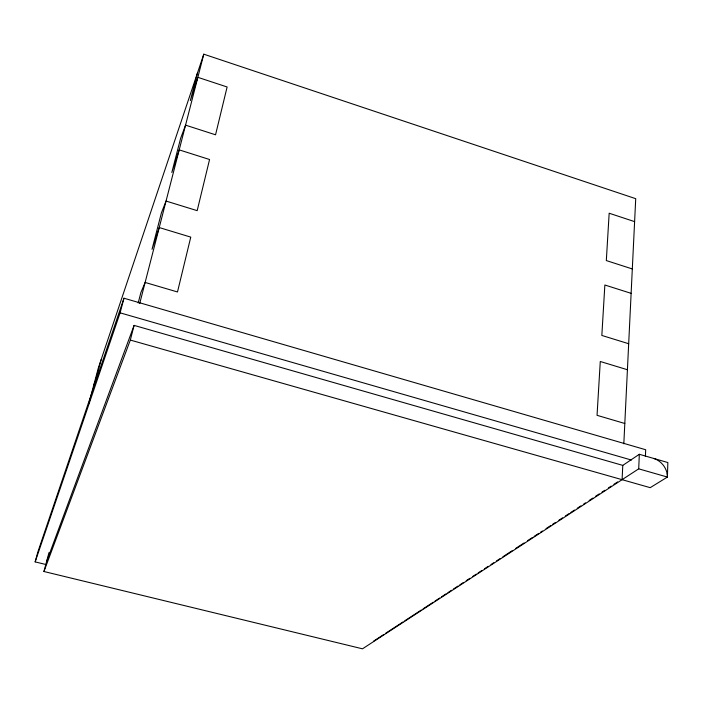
<?xml version="1.0" encoding="UTF-8"?>
<svg xmlns="http://www.w3.org/2000/svg" width="703" height="703" viewBox="0 0 703 703"><rect width="100%" height="100%" fill="white"/><g stroke="black" fill="none" stroke-linecap="round" stroke-linejoin="round"><path stroke-width="1.05" d="M46.618 561.512L134.097 325.392L622.779 465.386L639.326 454.287L667.85 462.539L667.402 477.065L650.213 487.662L130.327 340.067L43.946 571.504L362.493 648.816L638.711 468.839L667.402 477.065A16.468 12.874 51.8 0 0 653.623 458.418M645.416 456.309L645.679 449.735L123.974 298.221L37.83 552.04L35.15 561.89L45.809 564.491M638.711 468.839L639.326 454.287M622.085 479.674L622.779 465.386M623.825 443.786L635.723 198.685L203.791 54.184L98.306 368.082L88.754 403.847M138.192 303.002L140.881 292.536L145.134 282.448L177.49 291.965L190.768 237.122L159.238 227.552L152.024 249.328L161.426 212.824L166.049 201.058L197.174 210.654L209.564 159.511L179.203 149.871L171.822 172.481L180.618 138.35L185.557 125.143L215.549 134.8L227.122 86.987L197.842 77.321L190.346 100.591L197.429 73.13M130.327 340.067L134.071 325.489M139.712 303.529L203.791 54.184M35.15 561.89L120.108 312.844L123.974 298.221M43.946 571.504L48.999 552.593M101.083 359.822L95.511 380.683L93.719 385.262M373.583 641.154L383.68 634.563M385.508 633.368L402.942 621.997M404.779 620.802L421.29 610.028M423.118 608.824L433.215 602.243M435.043 601.047L439.63 598.051M441.466 596.856L446.054 593.868M447.89 592.664L451.554 590.274M453.391 589.079L457.978 586.082M459.815 584.887L463.479 582.488M466.238 580.696L469.903 578.305M472.653 576.504L476.326 574.114M478.163 572.919L481.827 570.52M484.578 568.727L488.251 566.328M491.002 564.535L493.752 562.743M496.503 560.941L500.176 558.551M502.926 556.75L512.1 550.765M515.774 548.375L524.025 542.988M527.698 540.589L532.285 537.602M534.113 536.398L538.7 533.41M540.537 532.215L542.373 531.011M546.046 528.621L550.634 525.624M552.461 524.429L555.212 522.637M558.885 520.238L562.558 517.847M565.309 516.055L568.973 513.656M570.81 512.461L574.483 510.062M577.233 508.269L580.898 505.879M583.657 504.077L585.485 502.882M589.158 500.492L592.822 498.093M595.582 496.3L599.246 493.901M601.996 492.109L604.756 490.316M608.42 487.917L611.171 486.125M613.921 484.323L617.594 481.933M120.108 312.844L631.408 460.034M624.809 423.487L597.049 415.324L600.274 361.491L627.419 369.734M628.684 343.723L601.838 335.445L604.861 285.005L631.127 293.344M632.313 268.941L606.32 260.576L609.167 213.22L634.607 221.63M667.34 473.312A14.983 7.215 -73.6 0 1 667.455 475.123"/></g></svg>
